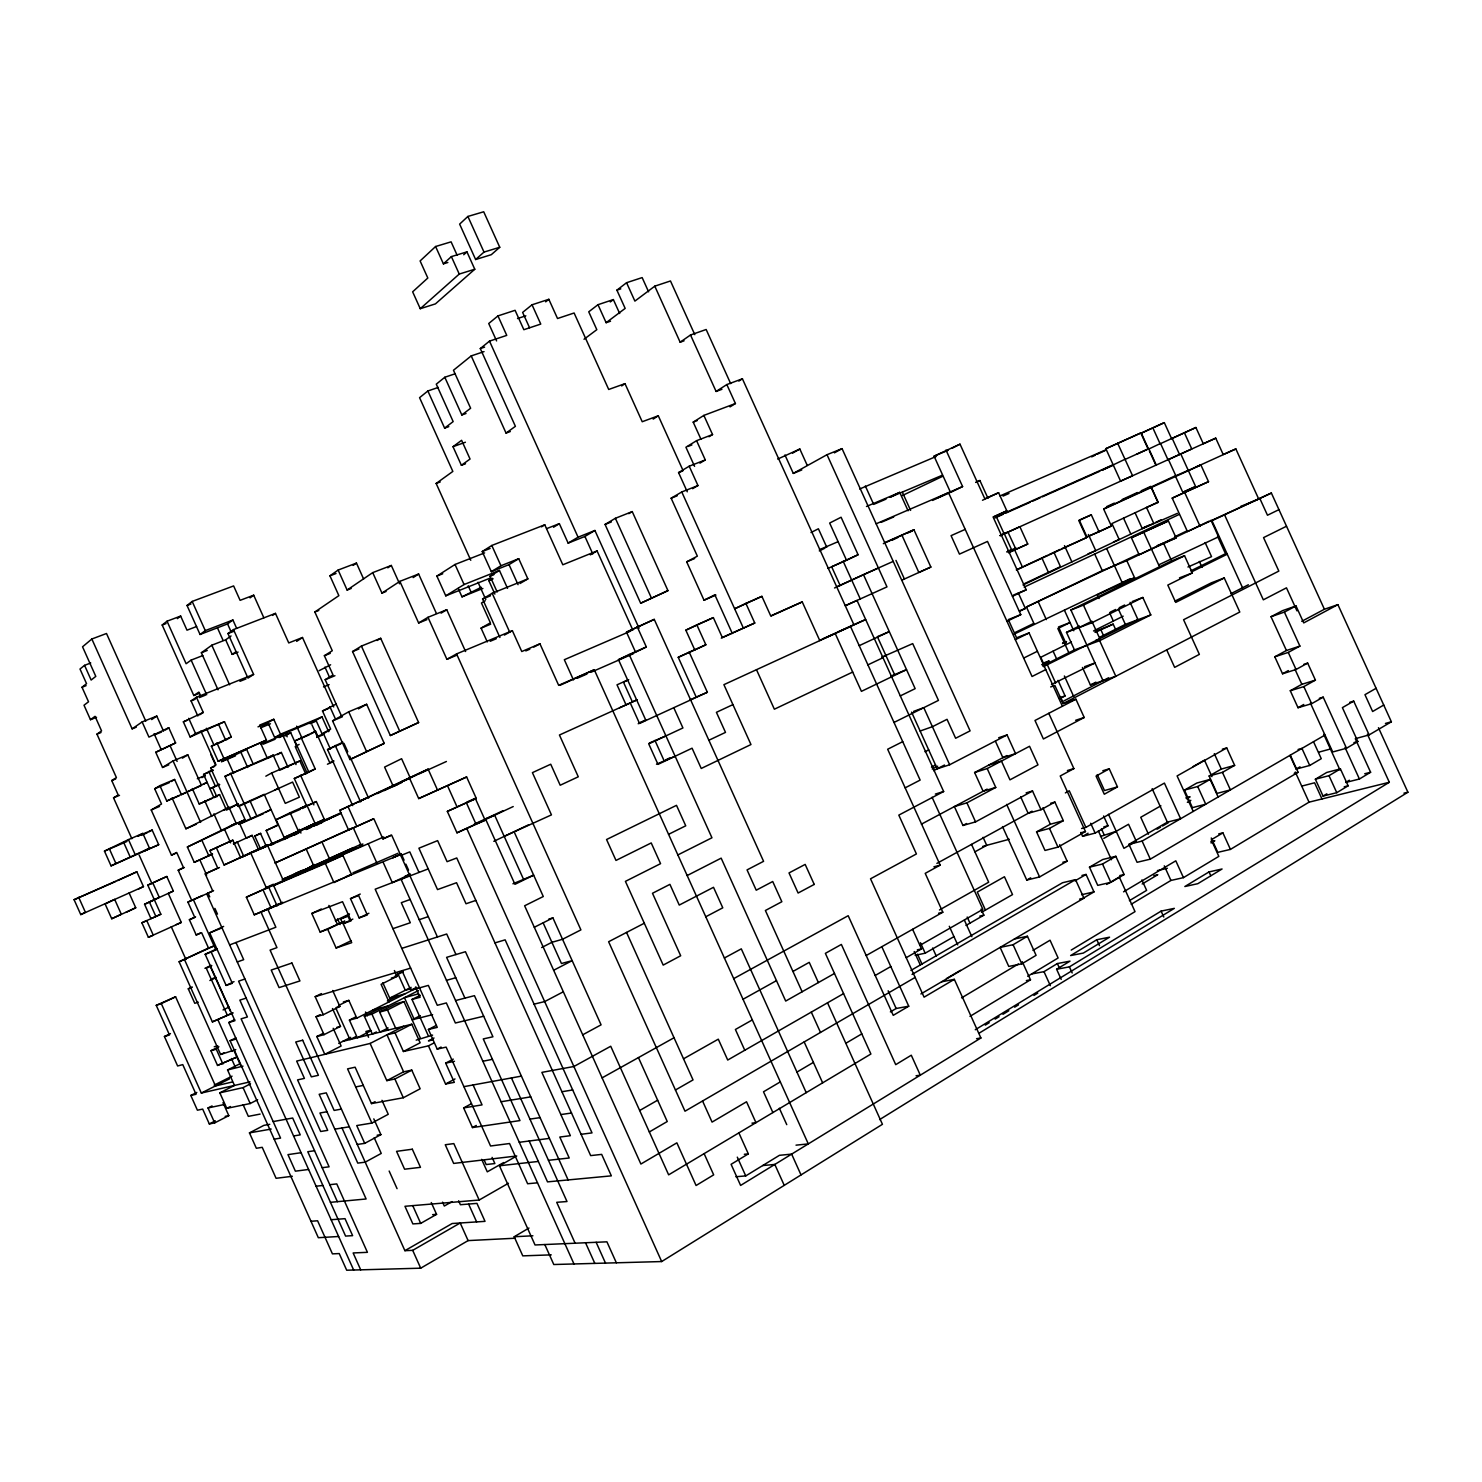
<?xml version="1.0" encoding="UTF-8"?>
<svg xmlns="http://www.w3.org/2000/svg" width="1482" height="1482" viewBox="0 0 1482 1482"><rect width="100%" height="100%" fill="white"/><g stroke="black" fill="none" stroke-linecap="round" stroke-linejoin="round"><path stroke-width="1.5" d="M435.597 246.512L420.11 260.943L427.816 278.023L412.644 291.824L420.258 308.701L435.43 303.884L474.777 269.242L466.941 251.866L451.38 256.608L443.414 263.852L435.597 246.512L451.102 241.844L457.16 255.275M467.886 216.446L459.642 224.115L475.629 259.517L491.302 254.682L499.749 247.272L483.706 211.778L467.886 216.446L484.003 252.088L475.629 259.517M463.718 254.756L466.941 251.866M420.258 308.701L459.253 274.059L474.777 269.242M145.792 721.16L106.5 633.499L91.847 639.001L82.547 646.8L95.793 676.385L91.143 680.053L84.567 665.344L90.735 662.991M683.072 470.572L658.286 415.775L642.225 421.74L624.996 383.653L608.713 389.47L574.108 312.998L557.528 318.519L548.84 299.308L532.038 304.792L540.763 324.076L523.85 329.708L515.088 310.312L497.952 315.907L488.727 323.521L496.581 340.916M84.567 665.344L80.009 669.03L86.549 683.665L82.01 687.24L88.531 701.783L84.011 705.228L90.476 719.696L96.552 717.288M532.038 304.792L522.627 312.406L529.556 327.726M438.264 387.432L427.872 390.97L419.573 397.676L452.844 471.424L436.153 483.465L470.776 560.289M455.326 373.705L444.804 377.262L436.282 384.171L453.159 421.592L444.619 428.113L427.872 390.97M484.021 351.623L471.22 355.902L453.473 370.259L470.628 408.235L461.828 414.96L444.804 377.262M471.22 355.902L506.047 433.077L515.403 426.334L480.298 348.566L489.505 341.119L506.751 335.377L497.952 315.907M545.672 301.846L548.84 299.308M199.57 693.206L193.809 695.521L162.186 625.015L167.04 621.199L180.656 616.067L186.991 630.183L196.624 626.515M236.638 628.294L232.915 620.013L227.561 623.922L200.051 634.481L187.028 605.471L192.178 601.433L233.619 585.927L240.103 600.34L253.7 595.19L263.852 617.79M177.377 618.624L180.656 616.067M619.68 313.517L613.363 299.586L597.987 304.699L588.743 311.813L596.82 329.671L584.019 339.267M597.987 304.699L606.138 322.687L625.163 308.404L616.901 290.157L626.571 282.71L642.151 277.597L648.597 291.824M610.269 301.957L613.363 299.586M694.799 334.654L670.475 280.969L654.785 286.174L634.889 301.105L626.571 282.71M200.051 634.481L205.276 630.61L232.915 620.013M453.01 446.693L461.606 440.302L470.053 459.031L461.384 465.274L453.01 446.693L465.404 442.247M250.088 597.876L253.7 595.19M90.476 719.696L95.052 716.325L101.554 730.867L96.96 734.146L116.411 777.568L111.743 780.551L118.189 794.945L113.54 797.835L131.861 838.719M202.812 655.563L191.141 660.101L186.121 663.732L167.04 621.199M218.021 689.834L201.367 652.747L211.815 645.207L225.672 639.835L231.044 635.982M233.489 629.591L253.607 674.421L247.976 678.126L227.969 633.555L233.489 629.591L275.467 613.381L288.749 642.929L302.495 637.501L333.709 706.951M272.614 615.4L275.467 613.381M341.49 715.973L325.188 679.701L333.024 674.94L324.373 655.711L332.283 650.728L314.851 611.992L338.859 595.653L329.949 575.831L338.137 570.051L356.458 563.086L363.609 578.98M353.142 565.402L356.458 563.086M654.785 286.174L680.145 342.194L690.519 334.988L706.154 329.504L730.682 383.616M225.672 639.835L232.192 654.377L235.805 651.858M621.662 385.95L624.996 383.653M91.847 639.001L132.12 728.848L142.142 721.938L156.796 716.084L163.557 731.182M151.683 719.567L156.796 716.084M338.137 570.051L347.121 590.04L372.723 572.626L391.322 565.457L399.566 583.797M193.809 695.521L198.847 692.094L200.663 696.151M387.802 567.828L391.322 565.457M197.828 715.973L191.067 700.893L196.439 697.262L253.607 674.421M168.8 764.86L162.538 767.454L155.74 752.282L175.598 742.945L168.781 727.736L148.941 737.11L142.142 721.938M296.659 641.373L302.495 637.501M165.299 730.033L168.781 727.736M218.947 725.198L225.69 740.24L231.266 736.85L224.467 721.734L190.159 736.98L183.36 721.845L203.256 712.434L196.439 697.262M372.723 572.626L381.948 593.096L399.862 581.352L418.628 574.016L436.375 613.381M199.644 714.806L203.256 712.434M653.192 419.11L658.286 415.775M413.145 577.591L418.628 574.016M690.519 334.988L716.102 391.452L726.828 384.56L742.408 378.799L853.854 624.663L865.673 619.532L723.901 684.665L750.966 744.538L701.245 768.473L692.075 748.206L657.989 764.379L648.745 743.908L682.924 727.958L673.773 707.692M155.74 752.282L175.598 742.945M738.814 381.096L742.408 378.799M490.357 578.036L445.767 595.838L436.875 576.09L455.03 564.475L484.614 552.897M190.159 736.98L195.55 733.553L224.467 721.734M520.015 583.5L527.851 578.888L518.737 558.695L509.03 564.623L491.32 571.663L482.243 551.545L491.802 545.469L544.765 524.813L562.808 564.772L597.079 550.933L632.87 630.146M700.967 439.246L693.206 422.129L703.857 415.405L735.424 403.53L726.828 384.56M730.033 406.902L735.424 403.53M541.486 526.851L544.765 524.813M544.82 1244.547L553.786 1264.517L661.676 1261.553L882.438 1124.301L827.53 1002.814M162.538 767.454L173.061 760.933L187.788 754.838L201.515 785.46L166.762 800.984L159.889 785.645L174.617 779.476L181.471 794.76L207.017 782.292L203.349 784.404M319.13 670.679L330.616 664.788M879.623 1119.595L1407.9 792.222L1378.464 727.718M352.568 651.561L361.423 646.078L380.689 638.297L418.609 722.531L390.34 735.535L352.568 651.561L358.94 648.968M553.527 527.24L559.344 523.646L568.143 543.116L584.908 536.447L594.912 530.482L639.075 628.22M703.857 415.405L712.546 434.559L696.577 440.673L685.925 447.231L694.576 466.348M182.416 758.154L187.788 754.838M445.767 595.838L464.07 584.538L499.453 570.459L507.529 588.354M377.095 640.502L380.689 638.297M708.97 436.745L712.546 434.559M491.32 571.663L500.953 565.753L518.737 558.695M941.57 981.806L954.334 979.343L980.899 1037.993L740.611 1185.433L731.089 1164.315L748.336 1153.885L738.87 1132.878M985.271 1025.118L989.216 1022.71M995.126 1019.116L999.072 1016.708M1002.962 1014.318L1008.816 1010.761M1014.67 1007.186L1018.523 1004.833M1033.936 995.422L1037.771 993.088M735.869 1176.745L745.742 1175.911L779.439 1155.312L791.647 1154.126L801.021 1174.911M978.972 1033.269L1389.319 782.274L1367.404 734.22M273.762 719.27L268.001 722.716L274.689 737.591L280.487 734.22L273.762 719.27L259.702 725.087L266.445 740.111L218.15 761.248L211.37 746.168L231.266 736.85M497.155 591.985L490.042 576.202L499.453 570.459M1061.205 979.38L1056.61 969.265L1069.411 966.857L1161.11 911.115L1174.337 908.355L975.286 1029.731M399.862 581.352L418.628 622.977L427.983 617.309L446.749 609.732L465.589 651.524M458.216 588.447L461.995 596.838L481.298 587.28M494.895 594.097L488.801 580.573L492.487 578.332M1056.61 969.265L1070.023 961.133L1057.37 963.559L1043.995 971.655L1031.565 973.989M441.08 613.159L446.749 609.732M1336.764 792.685L1348.138 785.812L1340.413 768.899L1326.742 772.455L1315.368 779.217L1323.056 796.093L1336.764 792.685L1329.002 775.679L1315.368 779.217M1349.398 780.236L1345.675 782.477L1359.42 779.013L1370.609 772.252L1355.289 738.684L1369.127 734.905L1391.376 721.79L1337.894 604.637L1324.408 609.25L1301.752 621.328M969.988 1016.374L1030.49 979.806L1022.284 961.67M1096.791 939.736L1070.634 955.557L1083.323 953.074L1109.555 937.18L1096.791 939.736L1099.477 945.646M1209.034 871.916L1184.84 886.532L1197.827 883.68L1222.076 868.989L1209.034 871.916L1210.757 875.695M687.259 491.802L678.571 472.591L689.204 466.2L705.284 459.939L696.577 440.673M1131.229 904.242L1170.928 880.456L1183.451 877.64L1218.834 856.374L1211.276 839.775L1222.909 832.865L1230.431 849.408L1309.032 802.17L1389.319 782.274M1323.056 796.093L1326.835 793.815M1027.711 976.305L1058.111 957.983L1050.053 940.218L1032.973 950.37M1071.208 950.092L1135.027 911.634L1119.299 877.029L1106.702 884.439M175.58 853.336L171.467 855.151L151.22 809.969L161.519 804.004L154.684 788.776L159.889 785.645M699.93 463.144L705.284 459.939M568.143 543.116L578.073 537.188L594.912 530.482M171.097 781.588L174.617 779.476M961.596 997.868L1018.375 963.985M1027.434 936.254L1013.095 944.719L1000.128 947.406L1008.76 966.431L1021.783 963.874L1036.085 955.334L1027.434 936.254L1014.429 938.995M1129.395 900.667L1146.623 890.367L1141.9 879.938M605.064 524.443L615.382 518.292L632.24 511.605L667.956 590.633L640.669 603.23L605.064 524.443L611.362 521.942M499.916 637.464L482.576 599.006L492.191 593.282L527.851 578.888M1142.177 883.994L1157.775 874.713L1153.811 875.621M1211.09 843.017L1214.832 840.794L1210.813 841.757M1329.002 775.679L1340.413 768.899M628.757 513.661L632.24 511.605M1123.56 891.831L1175.8 860.82L1183.451 877.64M485.225 600.784L481.465 603.007L490.394 622.811L481.076 628.127L487.282 641.91M218.15 761.248L266.445 740.111M946.461 978.583L960.466 970.339M1081.156 899.444L1093.975 891.905L1086.065 874.454L1081.953 875.436M890.367 1011.91L896.147 1008.501L908.744 1006.204L881.827 946.702M920.896 993.959L1083.935 898.148L1075.524 879.66L1062.557 882.735L910.93 970.414M1110.852 882.346L1124.116 874.547L1115.835 856.3L1102.738 859.504L1089.474 867.174L1097.736 885.365L1110.852 882.346L1102.515 864.025L1089.474 867.174M1081.582 828.531L1085.88 827.382L1164.407 783.089L1180.617 818.749L1167.371 822.139L1128.932 844.351L1137.083 862.302L1150.31 859.152L1298.084 772.307L1290.285 755.172M1290.137 755.894L1296.157 769.084L1309.717 765.472L1321.259 758.691L1313.515 741.704M551.248 1254.865L522.775 1255.865L514.198 1236.748L528.981 1228.041M780.31 1081.879L763.508 1091.789L772.882 1112.556M796.946 1072.079L813.396 1062.39M845.814 1043.291L861.783 1033.88M908.744 1006.204L893.238 1015.337L848.186 915.709L733.701 978.639M954.334 979.343L924.083 997.164L870.527 878.807L916.413 853.947L898.814 815.119L943.645 791.518L857.022 600.432L845.277 605.73L886.977 586.891L827.012 454.696L842.054 448.638L970.099 730.867L955.631 738.258L947.035 719.326L932.4 726.699L920.137 731.015M1310.421 703.098L1332.707 751.967L1346.508 748.243L1357.864 741.556L1342.396 707.636L1353.714 701.134L1369.127 734.905M228.561 807.912L210.685 768.028L216.02 764.897L200.885 731.126M253.348 764.323L246.623 749.336L221.429 761.729L235.49 755.839M715.917 595.079L704.024 600.21L686.685 561.845L697.355 556.158L671.142 498.211L681.776 491.968L697.966 485.559L689.204 466.2M1296.157 769.084L1299.992 766.824M692.613 488.69L697.966 485.559M212.574 854.058L194.253 862.339L187.38 847L245.104 819.676L238.065 803.966L226.505 810.098L219.558 794.593L213.927 797.705L203.608 774.438L212.667 769.788M201.885 777.624L205.238 775.679M649.32 1131.952L667.252 1121.522L638.446 1057.592M915.154 977.416L684.999 1111.204L608.62 941.737L644.318 923.212M1383.743 705.043L1372.628 711.508L1364.959 694.688L1376.093 688.296M310.979 1221.279L317.593 1220.779L332.431 1253.865L339.23 1253.568L346.695 1270.222L420.703 1268.184L468.108 1240.601L514.773 1238.248M590.318 554.861L597.079 550.933M1157.072 829.179L1160.517 827.178M1162.518 826.03L1168.501 822.566M912.06 974.434L1075.524 879.66M1102.515 864.025L1115.835 856.3M1128.932 844.351L1142.103 841.072L1324.982 735.053M1075.043 880.845L1086.065 874.454M330.449 749.151L323.28 733.164L330.634 729.07L322.502 710.99L336.192 704.08M278.968 737.314L282.766 735.109L296.011 764.582M284.989 735.961L290.713 732.682L297.252 747.28M277.616 904.409L260.999 912.097L276.949 947.628L270.095 950.11L404.901 1250.678L452.158 1223.521L485.022 1221.353L476.945 1203.384L460.402 1204.718L458.623 1200.791M915.154 955.316L925.194 953.185L953.963 936.624M1187.36 802.336L1190.843 800.336M404.901 1250.678L412.7 1250.345L460.198 1222.983L468.108 1240.601M328.634 731.663L321.983 716.862L310.09 723.661L315.888 721.234M920.248 945.183L982.881 909.355L932.085 797.26M1002.499 826.567L1026.748 880.067L1039.586 876.936L1067.133 861.172L1059.686 844.74M1197.697 786.516L1205.737 804.189L1192.417 807.653L1184.433 790.11L1197.697 786.516L1210.127 779.402L1218.13 797.001M1222.446 772.363L1230.412 789.869L1217.037 793.407L1209.127 776.012L1222.446 772.363L1234.654 765.379L1226.726 747.947L1222.298 749.207M431.281 1202.569L436.579 1214.351L420.703 1223.391L412.867 1223.91L404.957 1206.292L479.168 1200.031L508.437 1183.266M981.547 912.319L1012.521 894.591L1004.444 876.751L977.305 892.09L985.456 910.078M639.668 1110.518L657.656 1100.2M675.44 1090.011L693.039 1079.915L626.553 932.437M843.573 993.607L727.718 1060.038L718.288 1039.178L683.535 1058.815M875.214 975.471L890.793 966.542M906.224 957.687L921.508 948.925L912.616 929.307M965.968 925.435L983.863 915.172L981.103 909.096M1186.637 798.779L1190.083 796.797L1185.859 797.927M777.698 459.068L799.835 449.027L807.227 465.348M1100.459 836.496L1116.224 831.309M1026.748 880.067L1030.694 877.807M1184.433 790.11L1196.845 783.033L1210.127 779.402M1209.127 776.012L1221.316 769.065L1234.654 765.379M1103.794 838.404L1128.543 824.27L1136.249 841.22L1123.949 848.334L1108.48 814.285M1160.888 805.8L1140.751 817.286L1148.439 834.181M792.555 453.159L799.835 449.027M299.864 760.933L271.651 773.011L285.285 803.355L299.383 797.186L292.602 782.07L238.472 806.56L224.931 776.346L273.188 755.116L279.931 770.14L299.864 760.933L305.792 774.104M1080.823 832.458L1082.601 836.348L1095.142 833.088L1108.036 825.77L1103.59 815.989M452.066 1201.624L444.304 1206.033L442.562 1202.161M752.337 1019.912L735.405 1029.49L744.779 1050.256M834.477 973.47L785.701 1001.054L721.16 858.152L687.166 875.547M866.192 955.538L942.811 912.227L925.213 873.361L940.181 865.136L887.662 749.244L902.723 741.648M1050.59 803.3L1054.888 802.077L1063.335 820.695L1050.368 824.214L1036.566 831.884L1044.995 850.446L1057.981 847.111L1085.454 831.569L1060.223 775.994L1073.876 768.602L1048.774 713.324M1303.808 664.344L1307.661 663.102L1315.423 680.127L1301.844 684.313L1290.285 690.742L1298.028 707.729L1311.644 703.691L1323.204 697.151L1346.508 748.243M503.713 1162.536L487.282 1171.836L481.669 1159.35M616.364 1262.794L606.916 1241.823L535.039 1244.973L499.453 1165.778L516.736 1155.979L453.659 1163.426L445.267 1144.752L453.825 1143.604L479.168 1200.031M1082.601 836.348L1088.103 833.236M219.114 784.163L210.018 788.739L219.707 784.626M306.663 806.004L294.307 778.513L308.886 772.215L294.825 740.926L315.629 731.274L329.726 762.637L333.839 760.859M1192.806 766.731L1204.458 760.155L1211.961 776.624M939.477 909.967L988.679 882.216L971.525 844.388M1226.726 747.947L1177.097 775.938L1193.232 811.432M1298.028 707.729L1303.789 704.469M332.579 720.882L348.715 711.805L366.647 704.283L384.246 743.371L349.974 759.562L332.579 720.882L342.435 716.732M273.188 755.116L267.408 758.358L260.702 743.427M310.905 733.923L315.629 731.274M158.704 844.703L111.057 865.858L104.462 851.131L128.471 839.59L142.846 833.421L149.478 848.204L144.514 850.853L158.704 844.703L152.146 830.05L137.937 836.144L142.846 833.421M358.422 708.878L366.647 704.283M427.983 617.309L446.897 659.323L456.567 653.914L512.364 630.665L521.775 651.524L539.948 643.818L558.677 685.332L594.282 669.753L808.301 1143.9L796.019 1145.16M277.523 754.616L281.358 752.448L288.045 767.324M299.142 744.39L295.214 746.595L306.867 772.53M602.1 1077.859L674.032 1037.752M743.019 999.276L776.475 980.639M792.944 971.451L809.246 962.355L818.379 982.585M1036.566 831.884L1049.497 828.401L1063.335 820.695M1290.285 690.742L1303.845 686.592L1315.423 680.127M784.941 454.955L793.296 473.406L827.012 454.696M1117.465 786.886L1104.294 794.222L1096.05 776.086L1109.258 768.825L1117.465 786.886L1104.498 790.554L1097.254 774.623M148.848 831.865L152.146 830.05M192.29 788.535L199.218 803.985L219.558 794.593M504.38 635.074L512.364 630.665M834.403 452.862L842.054 448.638M471.35 1103.738L463.644 1107.925L472.462 1127.561L476.315 1125.431M974.934 851.835L986.716 845.333L983.085 837.33M936.883 863.395L1032.102 811.154M1065.373 792.907L1069.263 790.777L1085.88 827.382M1286.432 650.505L1271.019 616.716L1284.394 612.085L1299.899 646.096L1286.432 650.505L1274.798 656.804L1282.541 673.773L1288.34 670.586M1020.672 796.834L1028.156 813.322L1041.012 809.709L1054.888 802.077M1282.541 673.773L1296.046 669.493L1307.661 663.102M265.834 776.179L271.651 773.011M582.704 1034.807L601.081 1024.84L552.916 917.895L548.692 919.173M724.402 958.002L741.296 948.851L806.227 1092.642M995.756 787.442L983.122 791.258L974.619 772.53L987.197 768.565L995.756 787.442L966.931 802.836L954.389 806.578L962.967 825.474L975.564 821.88L1032.528 791.018L1041.012 809.709M1274.798 656.804L1288.266 652.413L1299.899 646.096M357.255 1144.456L364.72 1143.363L380.893 1134.638L373.816 1118.873M962.967 825.474L966.56 823.529M111.057 865.858L149.478 848.204M352.716 805.615L327.541 749.559L342.879 742.149M364.72 1143.363L356.736 1125.56L371.889 1123.06L388.247 1114.297L381.967 1100.311M371.889 1123.06L347.566 1068.874L355.124 1067.207L371.463 1103.59L403.308 1097.754L420.147 1088.788L411.774 1070.134L403.604 1071.819L386.987 1034.825L395.027 1032.861L403.4 1051.498L428.446 1045.847L445.582 1083.99L454.993 1078.952M172.06 797.909L185.898 828.771L228.988 807.32L236.101 823.177L230.247 826.159L245.104 819.676M921.415 824.159L987.16 789.109M1337.894 604.637L1303.734 622.903L1296.009 605.953L1282.615 610.621L1271.019 616.716M223.171 810.413L228.988 807.32M533.853 647.06L539.948 643.818M445.582 1083.99L454.326 1082.342L445.674 1063.131L453.27 1059.111M371.463 1103.59L375.113 1101.645M563.345 991.773L544.672 1001.591L534.076 1004.148M705.784 916.765L722.771 907.818L713.509 887.31L679.256 905.076L669.92 884.365L652.488 893.275L680.683 955.76L663.195 965.097L625.423 881.364L660.564 863.654L651.228 842.943L615.993 860.431L606.564 839.516L676.496 805.337L685.74 825.807L668.567 834.329M987.197 768.565L1029.545 746.28L1037.993 764.86L1009.964 779.847L1001.443 761.063L988.827 765.064M1084.213 717.492L1043.402 738.981L1034.992 720.474L1075.932 699.226L1084.213 717.492L1075.636 720.289M1284.394 612.085L1296.009 605.953M294.307 778.513L315.203 768.899L301.05 737.425M274.559 790.221L278.468 788.183M308.886 772.215L315.203 768.899M326.985 1111.722L319.945 1113.019L327.707 1130.34L320.686 1131.488L297.567 1079.896L304.421 1078.396L296.659 1061.093L370.13 1043.458L386.821 1080.637L403.604 1071.819M974.619 772.53L1006.871 755.579M386.821 1080.637L394.897 1079.007L411.774 1070.134M436.19 1025.47L428.409 1029.49L437.209 1049.089L441.099 1047.052M640.669 603.23L667.956 590.633M859.671 488.986L936.254 456.437M403.4 1051.498L420.147 1042.791L411.811 1024.229L342.731 1041.383M292.343 1176.282L276.078 1178.301L262.221 1147.327L256.349 1148.272L249.458 1132.878L263.87 1125.375L269.761 1124.319M434.022 1037.993L428.446 1040.883L432.67 1039.901M428.446 1045.847L434.115 1042.883M143.458 886.588L80.769 914.598L74.1 899.704L136.844 871.824L143.458 886.588L138.548 889.015M390.34 735.535L418.609 722.531M933.586 770.677L944.516 765.027M1050.682 686.926L1054.869 685.462L1063.113 703.58L1239.786 612.029L1224.262 577.961L1211.276 582.852L1175.096 601.025M416.201 1040.142L432.596 1035.121M553.657 970.265L572.163 960.651L561.456 963.522L543.227 923.045M905.15 787.85L920.137 780.088L850.52 626.478L838.756 631.61M911.578 712.138L937.254 768.788L949.666 764.749L1007.075 734.961L1015.559 753.634L1002.888 757.673L995.404 741.185M945.979 450.009L962.596 486.559L950.555 492.469L934.068 456.178L960.003 444.174L984.808 498.749L998.609 492.709L1006.834 510.845L994.589 516.514M952.037 448.286L960.003 444.174M349.974 759.562L384.246 743.371M1059.519 698.8L1065.095 695.91L1058.037 680.368M931.474 767.12L935.55 765.008M1082.453 667.456L1090.419 684.999L1095.92 682.146M932.252 769.01L937.68 766.213M1063.78 700.967L1108.536 677.811M395.027 1032.861L411.811 1024.229M136.844 871.824L117.652 880.604M171.467 855.151L176.71 852.465L183.49 867.618L178.21 870.212L191.715 900.352M187.38 847L236.101 823.177M420.295 1015.633L412.144 1019.801L432.614 1014.651M196.81 1092.438L190.808 1095.457L197.402 1110.203L202.682 1109.092L209.314 1123.93L215.335 1120.855M240.325 1063.576L227.561 1069.967L234.489 1085.435L219.836 1092.845L226.783 1108.369L250.199 1103.534L257.646 1099.718M209.314 1123.93L214.686 1122.893L228.802 1115.65L222.985 1102.645M370.13 1043.458L403.678 1026.248M371.371 1030.601L357.329 1037.752L349.419 1020.116L355.439 1017.078M1051.498 684.517L1094.994 662.991L1084.546 666.696M1230.82 593.726L1248.363 584.779M226.783 1108.369L230.451 1106.517M376.391 1031.954L372.334 1034.028L364.313 1016.152L380.559 1007.945M541.652 947.554L551.897 942.311L562.549 939.273L580.907 929.881L456.567 653.914M925.027 751.763L928.695 749.892M388.154 1027.971L380.003 1032.12L371.926 1014.114L364.313 1016.152M811.006 532.538L818.397 528.778L826.771 547.247M238.639 824.159L271.058 809.58L265.222 812.525M219.836 1092.845L243.067 1087.621L250.532 1083.824M214.686 1122.893L208.017 1107.962L212.056 1105.924M338.73 1043.421L350.678 1037.344M355.976 1036.529L349.974 1039.586L336.006 1008.445M908.077 510.771L899.722 492.376L890.015 497.285L942.422 475.203M371.926 1014.114L418.461 990.587M387.784 1030.194L379.633 1012.058L396.046 1003.759L403.975 1001.61L420.314 1038.011M379.633 1012.058L387.469 1009.964L403.975 1001.61M428.465 1036.103L411.996 999.442L420.221 995.274M638.205 723.735L645.819 720.233L618.476 659.675L635.574 652.191L626.497 632.129L654.247 619.383L763.582 861.32L747.058 869.897L756.228 890.2L772.715 881.512L781.848 901.723L765.397 910.504L802.133 991.773M654.247 619.383L626.497 632.129M1042.698 665.863L1074.469 649.913L1099.644 640.687L1150.792 614.937L1142.826 597.468L1132.211 601.525M1224.262 577.961L1175.689 602.396L1167.816 585.094L1192.362 572.904L1184.544 555.75L1171.725 560.807L1070.912 610.01L1103.034 680.664M190.808 1095.457L196.032 1094.272L182.768 1064.613L177.618 1065.984L164.428 1036.511L169.504 1034.973L156.24 1005.333L161.297 1003.592L201.33 1093.049L229.543 1078.84M382.819 982.751L389.729 998.108L411.107 987.345M333.191 1028.304L341.138 1046.014L324.799 1054.332L316.815 1036.548L322.965 1033.454M387.376 1000.998L397.25 996.034M534.298 927.269L552.916 917.895M677.867 854.929L711.953 837.775L629.165 654.488L646.337 646.967L637.186 626.719M1045.755 669.586L1032.046 676.496L948.517 492.635L932.586 500.434M402.011 970.71L410.81 990.291L416.664 987.345M316.815 1036.548L324.039 1034.658L340.508 1026.378L332.505 1008.538M349.419 1020.116L356.81 1018.153L416.701 987.957M902.39 495.507L942.589 476.352M1041.735 664.677L1049.2 660.935L1043.143 663.139M1100.126 637.019L1125.357 624.367L1150.792 614.937M1043.384 666.659L1137.972 619.68L1130.081 602.34M214.13 1085.157L232.063 1076.154M704.024 600.21L714.843 594.801L732.33 633.481M1071.412 642.002L1040.735 657.304L1043.569 663.547M1093.531 630.962L1123.152 616.179M1095.235 631.591L1113.186 624.144L1116.002 630.35M1095.124 632.406L1113.186 624.144M395.324 975.693L403.178 971.784M1062.52 643.54L1066.521 641.558L1062.761 642.947M217.521 1065.428L236.879 1057.074L217.521 1065.428L210.944 1050.701L218.91 1046.774M324.039 1034.658L316.018 1016.745L320.131 1014.688M338.618 1005.481L348.844 1000.387L356.81 1018.153M394.397 970.543L397.009 976.379L381.096 984.326L389.006 1001.925M316.018 1016.745L323.28 1014.725L339.86 1006.445L332.69 990.495M80.769 914.598L85.4 912.301L78.694 897.314M235.768 1049.608L220.651 1054.499L179.118 961.781L214.075 945.905L208.517 948.072L201.645 932.734L196.198 934.975L189.381 919.729L194.772 917.414L187.918 902.093L212.797 891.071L205.22 873.88L217.706 867.989L209.925 850.612L232.804 840.183L240.621 857.596L267.39 844.962L283.488 880.827L342.916 855.429L351.456 874.454L333.932 882.587L325.355 863.469L273.633 885.551L281.784 903.687M1074.469 649.913L1066.503 632.369L1079.415 625.978M1190.824 570.866L1226.114 553.397M1078.933 627.664L1091.882 621.254L1099.885 638.835L1095.717 640.372M1110.185 612.196L1115.65 609.491M1119.262 607.694L1124.671 605.008M1191.584 571.867L1227.244 554.212M220.651 1054.499L224.301 1052.683M1066.503 632.369L1091.549 622.903L1142.826 597.468M1286.506 526.24L1263.553 537.614L1278.836 571.089L1183.581 619.735L1199.364 654.377L1174.652 667.382L1166.704 649.894M894.017 722.438L938.458 700.393L912.708 643.614L881.957 657.119M1023.673 658.082L1037.419 651.265M232.804 840.183L209.925 850.612M819.324 550.915L824.918 548.173M324.336 819.379L284.118 837.497L276.115 819.657L290.157 812.729L306.941 805.337L315.036 823.362L307.811 826.752L324.336 819.379L316.333 801.577L299.79 808.857L306.941 805.337M323.28 1014.725L315.184 996.682L321.427 993.607M1187.934 567.013L1211.535 556.639L1205.107 542.523M338.637 1236.488L318.334 1237.711L230.099 1040.735L235.897 1037.863M302.161 808.542L307.441 805.949M309.201 805.078L316.333 801.577M147.792 885.143L166.799 876.492L173.338 891.071L168.3 893.424L181.286 922.434L148.385 937.309L141.883 922.786L160.834 914.246L147.792 885.143L166.799 876.492M194.253 862.339L212.315 854.077M233.415 843.832L237.305 841.924L243.493 855.725M258.313 849.112L252.144 835.366L246.253 838.256L239.25 822.658M975.953 482.447L979.898 480.52L987.975 498.285M900.296 695.91L915.154 688.648L863.469 574.645L893.201 561.4M1015.318 639.687L1029.101 632.944L1062.409 706.247M594.282 669.753L560.233 685.203M260.628 849.093L254.793 836.07L260.462 833.31L266.334 846.407M272.114 843.684L266.204 830.513L277.894 824.807L264.222 794.333L237.972 806.245M618.476 659.675L629.165 654.488M212.389 1021.876L232.841 1012.947L212.389 1021.876L184.546 959.688M1015.022 632.536L1033.436 623.57M1013.818 634.259L1130.358 578.665M1034.288 624.293L1026.433 607.009L1102.275 570.626L1126.82 560.678L1134.582 577.758L1097.328 594.764L1099.051 598.561M1158.683 564.864L1218.556 536.817L1210.998 520.238M274.189 1139.158L280.561 1138.102L228.802 1022.524L234.619 1019.69M512.939 883.791L533.668 875.158L514.958 884.309L485.948 819.898L475.926 823.955L466.348 802.688L447.342 811.414L456.975 832.81L485.948 819.898M1070.912 610.01L1083.453 605.119L1184.544 555.75M1278.947 509.641L1267.481 515.236L1259.885 498.582L1240.545 506.492M635.574 652.191L646.337 646.967M223.041 1009.946L229.025 1007.056M696.836 624.848L705.858 644.781L689.223 652.173L707.359 692.261L696.207 697.096L678.237 657.323L694.78 649.95L685.833 630.183L696.836 624.848L713.342 617.623L722.308 637.464L754.764 623.014L745.872 603.378L761.896 596.357L770.733 615.901L802.244 601.896L819.787 640.613M713.342 617.623L685.833 630.183M745.872 603.378L734.646 608.806L761.896 596.357M321.298 909.003L311.794 913.468L320.131 932.03L327.689 929.288L336.099 947.98L351.308 940.644M164.428 1036.511L170.467 1033.584M1126.82 560.678L1209.053 521.182M1176.115 537.929L1139.139 554.75L1131.414 537.762L1168.39 520.96L1176.115 537.929L1157.275 545.58M1099.033 531.779L1091.308 514.828L1079.285 520.108L1086.936 536.947L1099.033 531.779L1111.389 526.017L1103.701 509.141L1200.902 464.996L1208.515 481.669L1172.206 498.119L1187.453 531.556L1271.371 493.043L1324.408 609.25M890.756 676.163L906.539 669.642L861.431 691.353L835.218 633.518L823.529 638.594M1242.546 587.743L1211.961 520.682L1271.371 493.043M1006.963 621.291L1020.783 614.641L987.512 541.43L959.447 554.12L951.073 535.65L965.208 529.37M827.919 568.421L846.537 560.27L829.661 523.053L841.091 517.237L858.097 554.731L831.661 566.772L840.146 585.483L834.533 587.983M846.537 560.27L858.097 554.731M228.802 1022.524L234.916 1020.69L205.164 954.297L211.166 952L226.135 985.419L234.008 981.64M1019.709 611.177L1025.359 608.472L1018.301 592.93M1026.433 607.009L1138.954 553.935M1174.948 536.651L1186.749 530.982M892.275 540.133L898.148 537.336M883.346 543.653L913.949 529.778L930.863 567.05L901.741 580.222M327.689 929.288L344.861 921.119L320.131 932.03M336.099 947.98L351.716 942.663L343.194 923.694L352.827 919.099M360.256 894.054L350.493 898.648L359.144 917.914L368.888 913.264M998.609 492.709L982.492 500.249M198.218 1002.165L194.772 1003.314L188.288 988.827L192.234 986.956M156.24 1005.333L175.598 996.793L215.483 1085.917L231.97 1082.064M335.34 920.692L349.493 913.949M161.297 1003.592L175.598 996.793M209.87 980.51L215.853 977.675M342.379 922.915L340.601 918.97L348.752 915.098M216.242 847.482L224.097 864.988L267.39 844.962M437.431 936.976L391.674 835.181L382.912 838.905L373.835 818.731L348.603 830.068L339.767 810.358L428.113 769.158L437.523 790.054M1117.595 443.155L1132.563 475.722L1120.577 481.113L1105.85 448.694L1141.14 432.818L1148.513 448.99M409.125 875.473L401.066 879.289L573.979 1263.961M1024.136 587.113L1179.209 514.439M1131.414 537.762L1168.39 520.96M493.821 841.313L528.815 824.714M656.489 764.23L675.125 756.246M665.937 759.747L669.697 757.969M882.179 657.286L885.903 655.526M504.195 836.385L551.452 814.878L532.409 772.641L550.73 764.23L560.196 785.238L578.276 776.79L559.436 735.016L637.334 699.726M708.859 740.259L725.495 732.386L716.417 712.323L732.923 704.617M852.687 672.068L774.364 709.211L756.487 669.697M867.915 664.862L882.994 657.712M1012.465 596.32L1026.192 589.817L993.088 516.959L1006.834 510.845M357.792 802.318L381.393 791.203M383.116 790.388L403.993 780.847M428.113 769.158L400.677 782.107L416.998 774.827M1141.14 432.818L1105.85 448.694M1167.946 459.716L1160.517 443.451L1148.235 449.287L1140.936 433.3L1164.315 422.648L1171.614 438.691L1195.9 427.501L1203.31 443.748L1215.74 438.153L1223.206 454.511L1235.858 448.935L1258.403 498.36M111.724 918.747L121.302 914.227L114.651 899.352L105.148 904.039L111.724 918.747L135.733 907.781L129.101 892.942M284.118 837.497L315.036 823.362M377.317 793.574L382.375 791.203M384.042 790.406L401.27 782.292M404.79 780.625L410.069 778.143M419.036 773.919L446.415 761.489M1091.678 456.882L1095.346 455.159M1097.199 454.27L1106.48 449.898M1164.315 422.648L1140.936 433.3M126.026 912.356L135.733 907.781M261.703 848.464L266.612 846.148M398.436 784.089L393.323 786.479L384.598 767.083L401.603 758.71L410.458 778.42M269.465 845.185L276.004 842.109M160.834 914.246L150.997 918.655L144.569 904.279L159.278 897.37L152.72 882.735M204.942 968.32L211.204 965.356M211.796 965.653L206.294 968.246L227.117 1014.707M1024.062 583.834L1060.464 566.661L1054.035 552.527M1023.006 584.964L1153.718 523.276L1146.512 507.455L1158.239 502.417L1150.995 486.504M1155.608 522.386L1161.258 519.719M270.724 845.314L274.911 843.351M276.486 842.61L296.493 833.569M283.747 839.553L288.49 837.33M290.083 836.57L294.899 834.329M306.755 829.086L311.609 826.808M313.258 826.048L318.185 823.733M319.853 822.955L331.598 817.434M313.573 826.215L318.445 823.936M320.056 823.177L324.984 820.88M326.614 820.102L331.598 817.768M333.265 816.99L339.989 813.84M317.074 824.9L321.853 822.658M628.72 679.719L623.477 682.165L632.406 701.931L635.926 700.356M678.237 657.323L689.223 652.173M694.78 649.95L705.858 644.781M721.308 638.149L754.764 623.014M1016.671 569.922L1086.565 537.596L1078.803 520.571L1091.308 514.828M179.118 961.781L208.517 948.072M474.333 824.103L503.158 810.654M1172.206 498.119L1208.515 481.669M456.975 832.81L513.217 806.56M649.246 743.093L665.937 735.887M859.208 645.67L889.293 631.628L877.363 636.667L894.461 674.384M205.164 954.297L216.965 948.776M211.166 952L217.094 949.221M802.244 601.896L771.196 615.938M840.146 585.483L863.469 574.645M878.4 567.995L836.682 586.798M352.975 872.824L397.991 853.299M400.677 854.021L392.749 857.707L401.4 854.188L404.086 860.171M274.818 884.532L246.364 897.184L254.274 914.82L401.4 854.188M1016.3 569.866L1021.858 567.273M1023.71 566.402L1047.496 555.324M1049.33 554.472L1060.167 549.414M1061.964 548.581L1086.565 537.596M1086.936 536.947L1111.389 526.017M1187.619 470.609L1175.356 476L1182.784 492.283L1194.325 486.911M226.135 985.419L232.322 983.307L209.703 932.863L223.634 926.417M254.274 914.82L282.784 902.297M282.432 902.575L267.834 909.337L275.856 927.232L229.654 944.923M1125.06 459.235L1101.774 470.35L1113.39 465.181M1136.805 454.196L1148.791 448.675L1156.238 465.015M1152.774 427.705L1160.11 443.822L1195.9 427.501M196.198 934.975L200.329 933.049M325.355 863.469L342.916 855.429M362.923 845.333L321.89 863.895L383.727 836.96M1007.482 551.471L1011.521 549.618L1004.24 533.594M1106.572 506.659L1114.353 503.102M1122.059 499.564L1137.398 492.524M1141.214 490.783L1150.699 486.429L1157.868 502.176L1111.926 523.554L1119.206 539.559L1113.445 541.986M382.912 838.905L391.026 835.2M1174.8 476.037L1103.905 508.808M1008.464 552.619L1027.748 544.024L1019.875 526.703L1000.128 535.669M1008.797 552.601L1027.748 544.024M466.941 802.095L475.259 798.279L484.707 819.268L494.673 815.211L523.276 878.733M638.853 723.142L646.356 719.696M1188.342 470.516L1235.858 448.935M689.982 699.949L696.207 697.096M819.676 640.372L853.854 624.663M447.342 811.414L476.296 798.428L466.626 776.976L418.702 798.576L409.254 777.55M707.359 692.261L639.52 723.438L630.276 702.987L619.532 707.803M189.381 919.729L195.587 916.895M282.562 879.289L302.495 870.36L295.955 873.157M314.925 864.488L311.146 866.21L314.443 864.784M284.6 878.9L315.814 864.636M331.208 857.578L360.459 844.573M265.352 887.903L273.355 884.235M283.303 879.697L353.438 847.611M246.364 897.184L356.643 847.537L273.633 885.551M275.671 862.691L352.92 827.771M274.911 863.061L372.964 819.083M1000.202 535.428L1007.908 531.982L1015.892 549.211M1000.276 535.613L1191.787 448.972L1184.34 432.651M1175.93 475.981L1168.427 459.531L1215.74 438.153M930.863 567.05L918.84 572.46L902.056 535.465M141.883 922.786L146.755 920.6L153.294 935.216L148.385 937.309M187.918 902.093L202.515 895.498M213.575 890.534L206.739 893.813L329.097 1166.816L322.168 1167.705M418.702 798.576L466.626 776.976M224.097 864.988L246.753 854.855M250.847 853.021L340.73 812.896M205.22 873.88L219.447 867.526M242.307 857.004L250.439 853.373M252.477 852.465L300.79 831.198M306.589 828.605L341.119 813.192M306.144 829.531L311.72 827.049M294.566 834.996L298.734 832.995M173.338 891.071L149.404 902.001L155.888 916.469M144.569 904.279L154.48 899.833M628.312 679.775L617.012 684.814L626.052 704.839M996.071 516.885L1113.13 464.737M1125.023 459.457L1148.791 448.675M995.033 517.922L1003.37 514.198M1005.444 513.272L1030.12 502.287M1032.157 501.379L1040.271 497.767M1042.309 496.859L1099.829 471.22M339.767 810.358L366.091 798.409M383.505 790.869L401.826 782.477M233.582 843.851L252.144 835.366M266.204 830.513L278.264 825.178M254.793 836.07L260.758 833.421M178.21 870.212L184.379 867.489M276.115 819.657L300.105 809.45M1195.918 466.96L1200.049 465.144M908.207 532.779L912.319 530.964M577.295 678.237L586.946 674.014M590.799 672.328L633.407 653.655M74.1 899.704L115.596 881.512M1000.035 495.914L1106.332 449.62M1003.036 496.081L1008.983 493.469M1006.723 551.971L1015.93 547.914M239.121 824.344L263.481 813.692M884.68 542.597L913.949 529.778M225.023 809.598L238.065 803.966M185.898 828.771L196.421 824.214M876.14 523.794L962.596 486.559M881.179 522.349L893.665 516.977M936.531 498.508L948.554 493.321M630.758 631.054L564.327 659.712L573.441 679.923M819.435 549.692L838.108 541.652M976.008 482.187L979.898 480.52M327.429 764.212L333.58 761.544M359.237 845.537L362.868 843.962M104.462 851.131L126.97 841.48M141.161 835.385L147.218 832.773M176.247 924.601L181.286 922.434M309.108 867.507L314.128 865.358M1182.784 492.283L1195.103 487.004M282.265 879.474L285.489 878.085M293.64 874.584L336.451 855.762L329.486 858.763L321.872 841.813M199.218 803.985L211.833 798.594M327.541 749.559L340.879 743.853M466.348 802.688L476.296 798.428M886.014 499.138L873.676 504.38L865.358 486.04M323.28 733.164L329.467 730.552M316.87 736.628L324.706 733.312M166.762 800.984L179.359 795.649M224.931 776.346L281.358 752.448M316.759 737.462L322.613 734.998L315.999 720.289L274.689 737.591M525.777 650.913L529.796 649.209M866.47 506.473L899.722 492.376M151.22 809.969L159.5 806.449M203.608 774.438L213.315 770.362M197.31 778.754L204.998 775.512M294.825 740.926L309.33 734.813M280.487 734.22L321.983 716.862M154.684 788.776L169.356 782.626M260.999 744.223L282.766 735.109M263.296 744.168L275.096 739.24M279.005 737.591L290.713 732.682M210.685 768.028L214.668 766.361M1144.03 527.333L1149.847 524.906M1177.412 513.328L1142.307 528.666L1135.082 512.791M113.54 797.835L119.505 795.334M322.502 710.99L328.745 708.377M446.897 659.323L457.29 654.988M490.19 641.28L496.285 638.723M934.068 456.178L948.035 450.343M686.685 561.845L694.65 558.51M1088.084 553.842L1095.735 550.637L1088.399 534.502M262.314 726.124L268.242 723.661M260.628 727.847L270.484 723.772M211.37 746.168L223.652 741.074M258.016 726.847L268.001 722.716M323.502 686.926L329.115 684.628M481.076 628.127L490.709 624.163M111.743 780.551L115.744 778.902M1013.744 594.949L1026.192 589.817M325.188 679.701L334.932 675.718M183.36 721.845L187.492 720.159M155.202 734.572L161.482 732.034M345.547 876.844L351.456 874.454M209.703 932.863L222.004 927.88M400.807 855.522L409.792 851.891L419.017 872.416M418.628 622.977L426.927 619.643M482.576 599.006L490.505 595.801M793.296 473.406L801.781 469.961M132.12 728.848L136.27 727.18M461.995 596.838L482.873 588.465M324.373 655.711L330.282 653.34M1019.394 610.862L1025.359 608.472M96.96 734.146L100.998 732.534M488.801 580.573L493.043 578.869M191.067 700.893L195.179 699.245M199.292 697.596L205.461 695.132M239.936 681.331L245.975 678.923M1020.783 614.641L1008.316 619.606L1016.578 637.797L1029.101 632.944M671.142 498.211L677.181 495.803M490.042 576.202L493.895 574.664M1134.582 577.758L1122.17 582.648L1106.739 548.729M381.948 593.096L386.061 591.485M546.636 528.629L559.344 523.646M232.192 654.377L238.083 652.061M436.875 576.09L442.748 573.775M314.851 611.992L318.815 610.436M678.571 472.591L682.572 471.035M482.243 551.545L490.134 548.451M201.367 652.747L207.239 650.45M82.01 687.24L86.086 685.666M227.969 633.555L233.989 631.239M347.121 590.04L351.197 588.465M687.907 446.471L691.89 444.952M1179.487 577.869L1192.362 572.904M405.123 876.14L410.366 874.121L392.304 882.642L383.301 862.617M311.794 913.468L342.527 901.704L351.104 920.822L343.194 923.694M350.493 898.648L358.607 895.554L367.314 914.968L359.144 917.914M428.224 868.897L375.187 889.2L437.264 1027.359L428.409 1029.49M329.949 575.831L336.025 573.515M693.206 422.129L697.151 420.629M162.186 625.015L166.058 623.552M187.028 605.471L190.993 603.989M716.102 391.452L721.919 389.303M436.153 483.465L440.21 481.983M340.601 918.97L348.011 916.247L349.789 920.229M461.384 465.274L465.515 463.773M913.597 711.379L923.786 707.674L949.666 764.749M237.287 961.966L243.678 959.669L235.971 942.496M410.144 899.481L401.307 902.686L410.31 922.73L392.915 928.658M506.047 433.077L510.29 431.558M680.145 342.194L684.054 340.823M444.619 428.113L448.768 426.649M212.537 978.602L216.076 977.342M461.828 414.96L466.015 413.497M188.288 988.827L191.715 987.623M1090.419 684.999L1115.816 676.255L1099.644 640.687M1061.019 697.318L1065.095 695.91M244.919 979.009L238.583 981.177L337.396 1201.68M419.221 919.692L428.279 916.617M475.852 900.408L466.015 903.761L456.549 882.716L437.523 889.589L418.906 848.204L437.616 840.627L447.082 861.672L456.752 857.967L590.67 1155.608L601.673 1154.385L611.344 1175.856L547.525 1181.876L529.167 1141.01M606.138 322.687L610.528 321.205M1063.113 703.58L1075.932 699.226M480.298 348.566L484.577 347.14M998.683 737.74L1007.075 734.961M616.901 290.157L620.791 288.879M517.514 318.556L525.832 315.814M246.16 998.108L239.862 1000.128L247.401 1016.967L241.103 1018.838L353.661 1270.037M401.77 948.387L446.712 934.012L455.956 954.556M935.364 794.074L943.645 791.518M443.414 263.852L447.842 262.499M484.003 252.088L499.749 247.272M1067.411 770.529L1073.876 768.602M315.184 996.682L410.644 968.117M494.969 942.885L505.14 939.847L592.022 1132.896L581.092 1134.304M399.473 972.488L403.252 971.377M1319.295 698.318L1323.204 697.151M391.322 978.064L397.009 976.379M1026.118 792.889L1032.528 791.018M1102.812 770.733L1109.258 768.825M1349.787 702.283L1353.714 701.134M343.342 1001.962L348.844 1000.387M336.173 1007.501L339.86 1006.445M411.014 988.661L405.308 990.272L397.584 973.063M230.099 1040.735L236.194 1039.03M410.81 990.291L428.354 985.4L437.301 1005.296L446.36 1002.943L455.382 1023.006L483.688 1016.226M446.471 980.343L455.752 977.749M214.242 1046.774L217.761 1045.792M389.729 998.108L404.882 993.903M1385.429 723.438L1391.376 721.79M1298.084 749.466L1301.937 748.41L1309.717 765.472M210.944 1050.701L216.279 1049.237L222.911 1064.039M418.313 993.885L404.438 997.682L414.238 1019.505M1318.887 752.134L1330.41 749.003M1353.918 742.612L1357.864 741.556M372.982 1010.002L388.247 1005.87M411.996 999.442L420.147 997.238L415.534 986.975M982.714 846.407L1009.223 839.275M933.919 866.803L940.181 865.136M1294.212 773.326L1298.084 772.307M336.84 1027.341L340.508 1026.378M1081.1 832.717L1085.454 831.569M1103.831 826.863L1108.036 825.77M455.567 1000.554L474.444 995.663L492.932 1036.789L483.262 1038.919L519.978 1120.577L472.462 1127.561M1301.715 786.108L1314.608 782.792L1321.981 798.965M1364.718 773.752L1370.609 772.252M369.666 1030.509L365.943 1031.453L368.555 1037.27M1344.211 786.794L1348.138 785.812M1062.835 862.246L1067.133 861.172M227.561 1069.967L242.992 1066.132M1218.723 833.884L1222.909 832.865M1403.936 793.166L1407.9 792.222M938.606 913.227L942.811 912.227M1230.431 849.408L1217.796 852.354L1211.257 837.978M1119.744 875.566L1124.116 874.547M1157.405 870.582L1167.39 868.285M201.33 1093.049L250.05 1081.86M979.824 916.098L983.863 915.172M1081.601 894.72L1093.975 891.905M1079.581 899.129L1083.935 898.148M437.209 1049.089L446.138 1047.126L490.561 1145.994L509.549 1143.53L527.629 1183.747L537.503 1182.821M917.321 949.832L921.508 948.925M208.017 1107.962L224.412 1104.498M445.674 1063.131L454.492 1061.297M355.68 1086.936L363.294 1085.398M482.854 1061.26L492.432 1059.334M225.171 1116.372L228.802 1115.65M260.128 1114.093L248.346 1116.372L243.159 1104.775M1026.359 980.565L1030.49 979.806M273.17 1121.578L292.676 1118.021L300.235 1134.86L293.584 1135.972M341.397 1109.092L334.135 1110.426L326.262 1092.864L319.167 1094.29L366.11 1198.975L330.449 1202.328M463.903 1086.658L521.405 1076.117M249.458 1132.878L271.187 1129.062M334.802 1129.173L349.326 1126.783M463.644 1107.925L482.058 1104.887L473.11 1084.972M501.064 1101.756L530.741 1096.865M561.937 1091.734L572.682 1089.955M976.564 1038.678L980.899 1037.993M377.113 1135.231L380.893 1134.638M301.087 1152.7L287.971 1154.626L295.381 1171.169L308.589 1169.465M314.555 1150.736L307.774 1151.718L345.584 1236.081L352.623 1235.655L345.01 1218.667L331.116 1219.723M529.945 1119.114L540.078 1117.632M560.863 1114.575L571.515 1113.019M916.061 1075.765L920.303 1075.172L911.282 1055.221L895.721 1064.65L841.368 944.442L825.381 953.352L870.897 1054.017L668.641 1174.837L610.732 1046.255L573.886 1066.503L541.875 1072.375L570.366 1135.694L559.807 1137.046L569.218 1157.998L548.47 1160.313M519.274 1142.289L549.414 1138.398M751.967 1123.152L755.968 1122.671L746.539 1101.774L712.064 1122.096L702.561 1100.996M316.092 1186.211L322.891 1185.452M329.782 1184.692L336.766 1183.914L367.425 1252.327L353.142 1252.957L360.7 1269.833M499.453 1165.778L538.337 1161.443M744.335 1154.274L748.336 1153.885M762.674 1165.556L774.808 1164.444L784.237 1185.341M432.614 1214.647L436.579 1214.351M514.198 1236.748L532.89 1235.784M1296.972 610.862L1286.469 587.835L1263.331 599.821L1224.836 515.44M1345.008 747.41L1359.42 779.013M1288.266 652.413L1296.046 669.493M1303.845 686.592L1311.644 703.691M1294.99 669.29L1301.844 684.313M1323.741 734.35L1339.95 769.936M1180.784 453.955L1195.881 487.096M1217.519 536.188L1225.003 552.601M1172.151 438.264L1179.542 454.474M1184.785 492.728L1200.124 526.388M1149.421 451.01L1155.886 465.163M1199.308 561.4L1202.05 567.402M1295.305 772.029L1309.032 802.17M1163.5 543.06L1171.188 559.918M1143.9 532.538L1159.091 565.809M1123.541 518.144L1130.803 534.094M1214.314 753.671L1221.316 769.065M1094.605 553.786L1102.275 570.626M1118.373 609.046L1125.357 624.367M1109.666 612.974L1113.352 621.069M1064.484 545.635L1071.894 561.9M1101.07 630.202L1103.905 636.426M1083.453 605.119L1091.549 622.903M1152.162 788.702L1167.371 822.139M1041.976 558.14L1048.422 572.348M1064.428 610.251L1073.765 630.758M1065.928 643.281L1058.518 626.96L1070.023 622.551L1057.852 628.553L1069.078 653.284M1164.278 865.84L1170.928 880.456M1014.688 550.007L1022.599 567.402M1038.419 602.192L1046.329 619.606M996.052 516.069L1004.148 533.853M1142.103 841.072L1150.31 859.152M1053.091 651.154L1056.851 659.416M1064.372 675.977L1073.783 696.67M1161.11 911.115L1163.796 917.043M1047.515 665.159L1055.647 683.054M1060.278 696.521L1063.076 702.69M1101.422 828.827L1103.997 834.477M1098.366 830.92L1111.444 859.727M1090.678 823.27L1095.142 833.088M902.353 492.209L910.596 510.382M1042.902 807.801L1050.368 824.214M1049.497 828.401L1057.981 847.111M895.962 560.4L904.39 578.999M1006.667 804.411L1039.586 876.936M1069.411 966.857L1072.19 972.97M1057.37 963.559L1059.185 967.561M1043.995 971.655L1050.368 985.697M966.931 802.836L975.564 821.88M843.165 561.252L860.264 598.95M1013.095 944.719L1021.783 963.874M967.209 917.043L969.969 923.138M964.43 920.229L971.877 936.698M949.295 926.287L957.705 944.886M932.623 948.035L936.309 956.186M920.47 942.756L925.194 953.185M917.488 954.167L922.119 964.393M914.209 951.537L920.303 965.004M681.776 491.968L743.464 628.294M888.144 990.791L896.147 1008.501M615.382 518.292L651.283 597.709M811.302 1012.113L820.491 1032.435M584.908 536.447L592.781 553.898M451.38 256.608L459.253 274.059M489.505 341.119L578.073 537.188M804.17 1041.939L822.64 1082.842M654.951 740.426L664.066 760.637M779.365 1108.258L786.757 1124.653M509.03 564.623L518.052 584.649M491.802 545.469L500.953 565.753M492.191 593.282L509.66 632.054M478.001 582.241L485.781 599.488M737.295 1157.164L745.742 1175.911M468.219 585.798L470.794 591.503M455.03 564.475L464.07 584.538M704.117 1153.626L713.676 1174.856L696.077 1185.507L676.866 1142.844L640.891 1164.037L524.628 905.78L543.283 896.517L514.421 832.439M447.471 785.645L457.178 807.208M466.886 828.79L661.676 1261.553M361.423 646.078L399.529 730.756M568.106 1179.931L465.459 951.722L446.601 957.353L464.922 998.127M596.153 1242.305L605.49 1263.09M348.715 711.805L366.369 751.096M511.438 1077.951L566.995 1201.532L556.713 1202.31L575.109 1243.213M585.538 1242.768L594.819 1263.386M324.947 667.085L329.56 677.348M405.883 864.154L408.569 870.138M329.912 706.71L335.377 718.844M343.972 743.353L347.751 751.782M349.641 755.987L368.592 798.131M335.21 745.427L360.589 801.892M368.333 844.018L376.91 863.098M311.887 724.679L317.444 737.036M347.955 806.486L356.884 826.345M353.29 827.808L361.627 846.37M492.098 1157.386L494.877 1163.555L486.17 1164.537L484.336 1160.462M296.641 726.18L301.272 736.498M285.322 732.719L287.156 736.795M300.55 775.234L313.869 804.874M227.561 623.922L231.266 632.147M217.484 627.942L222.893 639.965M387.469 1009.964L395.675 1028.249M468.608 1204.051L476.63 1221.909M299.271 829.309L300.939 833.051M290.157 812.729L298.271 830.828M306.144 848.927L313.795 865.933M337.563 918.896L340.119 924.583M328.893 905.428L337.192 923.897M192.178 601.433L205.276 630.61M211.815 645.207L229.599 684.814M365.498 1012.021L367.24 1015.93M394.897 1079.007L403.308 1097.754M241.029 752.597L247.716 767.491M191.141 660.101L206.683 694.743M249.865 800.539L256.738 815.841M226.913 758.525L233.619 773.474M216.872 742.815L223.689 757.987M230.507 773.178L250.958 818.768M206.424 728.292L213.927 745.001M210.796 754.486L215.372 764.656M412.737 1205.626L420.703 1223.391M268.909 887.625L277.115 905.91M250.514 852.502L266.667 888.515M188.714 718.325L195.55 733.553M262.907 889.608L270.798 907.169M374.224 1137.75L381.245 1153.422L365.183 1162.166L357.773 1163.111L342.009 1127.987M389.155 1171.039L397.065 1188.657M208.758 771.437L215.223 785.812M213.241 788.795L216.854 796.834M224.449 829.123L230.599 842.832M412.7 1250.345L420.703 1268.184M213.908 813.822L221.04 829.753M204.775 800.91L211.759 816.471M170.337 746.298L177.118 761.415M173.061 760.933L200.626 822.399M154.091 733.683L160.927 748.947M202.015 840.59L208.869 855.874M199.737 859.653L206.665 875.084M208.017 893.035L209.74 896.869M214.89 908.392L217.484 914.135M193.345 899.667L215.798 949.758M209.851 965.43L230.321 1011.15M234.063 1050.757L240.658 1065.502M218.058 1020.135L232.081 1051.442M231.433 1058.5L235.193 1066.873M139.178 855.095L152.016 883.735M171.264 926.732L185.954 959.502M243.067 1087.621L250.199 1103.534M128.471 839.59L135.121 854.447M123.617 842.295L130.231 857.059M109.205 848.482L115.837 863.302M814.229 884.421L798.113 893.035L789.017 872.935L805.171 864.414L814.229 884.421M291.917 963.022L271.206 970.062L279.079 987.605L299.938 980.936L291.917 963.022M302.661 1040.216L295.733 1042.013L311.35 1076.858L318.408 1075.302L302.661 1040.216M412.329 1149.217L396.565 1151.347L404.586 1169.205L420.48 1167.334L412.329 1149.217"/></g></svg>
